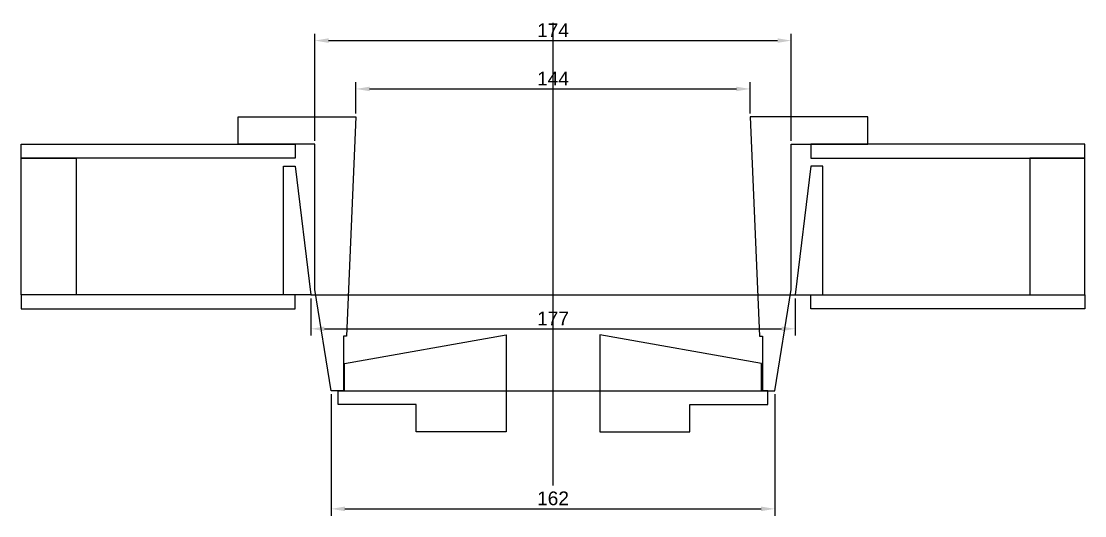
# Model space of a CAD drawing. Header units: millimetres. Extents: x 732 to 3108, y 636 to 2041.
# Drawn here: x 732.2 to 1120.6, y 1377.2 to 1557.7 of the extents above; entities that cross this region are included whole.
import ezdxf

# ---------------------------------------------------------------- set-up
doc = ezdxf.new("R2010")
doc.units = ezdxf.units.MM
doc.layers.add('Cotas', color=7, linetype='Continuous')
doc.styles.get("Standard").update_dxf_attribs({"font": 'ARIAL.TTF'})
doc.dimstyles.new('ISO-25', dxfattribs={"dimscale": 2, "dimtxt": 2.5, "dimasz": 2.5, "dimexe": 1.25, "dimexo": 0.625, "dimtad": 1, "dimtxsty": 'Standard', "dimcen": 2.5, "dimadec": 0, "dimazin": 0, "dimtfac": 1, "dimtmove": 0, "dimatfit": 3, "dimfxl": 1, "dimarcsym": 0})

# ---------------------------------------------------------------- blocks, each defined once
blk = doc.blocks.new('*D1')
at = {"color": 0, "lineweight": -2}
for p, q in [((839.39, 1514.08), (839.39, 1553.2)), ((844.39, 1550.7), (1008.39, 1550.7)), ((1013.39, 1514.08), (1013.39, 1553.2))]:
    blk.add_line(p, q, dxfattribs=at)
at = {"color": 0}
for points in [[(844.39, 1551.53), (844.39, 1549.86), (839.39, 1550.7)], [(1008.39, 1551.53), (1008.39, 1549.86), (1013.39, 1550.7)]]:
    blk.add_solid(points, dxfattribs=at)
at = {"layer": 'Defpoints', "color": 0}
for p in [(1013.39, 1550.7), (839.39, 1512.83), (1013.39, 1512.83)]:
    blk.add_point(p, dxfattribs=at)
at = {"color": 0, "insert": (926.39, 1554.46), "char_height": 5, "attachment_point": 5}
blk.add_mtext('174', dxfattribs=at)
blk = doc.blocks.new('*D3')
at = {"color": 0, "lineweight": -2}
for p, q in [((845.39, 1421.58), (845.39, 1377.25)), ((1007.39, 1421.58), (1007.39, 1377.25)), ((850.39, 1379.75), (1002.39, 1379.75))]:
    blk.add_line(p, q, dxfattribs=at)
at = {"color": 0}
for points in [[(850.39, 1380.58), (850.39, 1378.91), (845.39, 1379.75)], [(1002.39, 1380.58), (1002.39, 1378.91), (1007.39, 1379.75)]]:
    blk.add_solid(points, dxfattribs=at)
at = {"layer": 'Defpoints', "color": 0}
for p in [(845.39, 1422.83), (1007.39, 1422.83), (1007.39, 1379.75)]:
    blk.add_point(p, dxfattribs=at)
at = {"color": 0, "insert": (926.39, 1383.55), "char_height": 5, "attachment_point": 5}
blk.add_mtext('162', dxfattribs=at)
blk = doc.blocks.new('*D4')
at = {"color": 0, "lineweight": -2}
for p, q in [((854.39, 1524.08), (854.39, 1535.54)), ((998.39, 1524.08), (998.39, 1535.54)), ((859.39, 1533.04), (993.39, 1533.04))]:
    blk.add_line(p, q, dxfattribs=at)
at = {"color": 0}
for points in [[(859.39, 1533.87), (859.39, 1532.21), (854.39, 1533.04)], [(993.39, 1533.87), (993.39, 1532.21), (998.39, 1533.04)]]:
    blk.add_solid(points, dxfattribs=at)
at = {"layer": 'Defpoints', "color": 0}
for p in [(998.39, 1533.04), (854.39, 1522.83), (998.39, 1522.83)]:
    blk.add_point(p, dxfattribs=at)
at = {"color": 0, "insert": (926.39, 1536.8), "char_height": 5, "attachment_point": 5}
blk.add_mtext('144', dxfattribs=at)
blk = doc.blocks.new('*D17')
at = {"layer": 'Cotas', "color": 0, "lineweight": -2}
for p, q in [((837.89, 1456.58), (837.89, 1442.98)), ((1014.89, 1456.58), (1014.89, 1442.98)), ((842.89, 1445.48), (1009.89, 1445.48))]:
    blk.add_line(p, q, dxfattribs=at)
at = {"layer": 'Cotas', "color": 0}
for points in [[(842.89, 1446.31), (842.89, 1444.64), (837.89, 1445.48)], [(1009.89, 1446.31), (1009.89, 1444.64), (1014.89, 1445.48)]]:
    blk.add_solid(points, dxfattribs=at)
at = {"layer": 'Defpoints', "color": 0}
for p in [(837.89, 1457.83), (1014.89, 1457.83), (1014.89, 1445.48)]:
    blk.add_point(p, dxfattribs=at)
at = {"layer": 'Cotas', "color": 0, "insert": (926.39, 1449.24), "char_height": 5, "attachment_point": 5}
blk.add_mtext('177', dxfattribs=at)

msp = doc.modelspace()

# ---------------------------------------------------------------- linework, layer by layer
for p, q in [((926.387, 1388.336), (926.387, 1557.203)), ((837.887, 1457.83), (1014.887, 1457.83)), ((849.887, 1422.83), (1002.887, 1422.83))]:
    msp.add_line(p, q)
for points in [[(839.387, 1459.83), (839.387, 1512.83), (811.387, 1512.83), (811.387, 1522.83), (854.387, 1522.83), (850.935, 1442.83), (849.887, 1442.83), (849.887, 1422.83), (845.387, 1422.83)], [(1013.387, 1459.83), (1013.387, 1512.83), (1041.387, 1512.83), (1041.387, 1522.83), (998.387, 1522.83), (1001.839, 1442.83), (1002.887, 1442.83), (1002.887, 1422.83), (1007.387, 1422.83)], [(732.164, 1512.83), (832.164, 1512.83), (832.164, 1507.83), (732.164, 1507.83)], [(1120.609, 1512.83), (1020.609, 1512.83), (1020.609, 1507.83), (1120.609, 1507.83)], [(732.164, 1507.83), (752.164, 1507.83), (752.164, 1457.83), (732.164, 1457.83)], [(1120.609, 1507.83), (1100.609, 1507.83), (1100.609, 1457.83), (1120.609, 1457.83)], [(837.887, 1457.83), (827.887, 1457.83), (827.887, 1504.83), (832.164, 1504.83)], [(1014.887, 1457.83), (1024.887, 1457.83), (1024.887, 1504.83), (1020.609, 1504.83)], [(732.164, 1452.83), (832.164, 1452.83), (832.164, 1457.83), (732.164, 1457.83)], [(1120.609, 1452.83), (1020.609, 1452.83), (1020.609, 1457.83), (1120.609, 1457.83)], [(909.275, 1407.83), (876.387, 1407.83), (876.387, 1417.83), (847.887, 1417.83), (847.887, 1422.83), (850.187, 1422.83), (850.187, 1432.83), (909.275, 1443.249)], [(943.498, 1407.83), (976.387, 1407.83), (976.387, 1417.83), (1004.887, 1417.83), (1004.887, 1422.83), (1002.587, 1422.83), (1002.587, 1432.83), (943.498, 1443.249)]]:
    msp.add_lwpolyline(points, close=True)
msp.add_point((926.387, 1457.83))

# ---------------------------------------------------------------- dimensions: what is measured, and where the dimension line sits
dim = msp.add_linear_dim(base=(1013.387, 1550.697), p1=(839.387, 1512.83), p2=(1013.387, 1512.83), dimstyle='ISO-25')
dim.commit()
dim.dimension.update_dxf_attribs({"geometry": '*D1', "text_midpoint": (926.387, 1550.697), "dimtype": 160})
for base, p1, p2, picture, middle in [((998.387, 1533.039), (854.387, 1522.83), (998.387, 1522.83), '*D4', (926.387, 1536.799)), ((1007.387, 1379.748), (845.387, 1422.83), (1007.387, 1422.83), '*D3', (926.387, 1383.55))]:
    dim = msp.add_linear_dim(base=base, p1=p1, p2=p2, dimstyle='ISO-25')
    dim.commit()
    dim.dimension.update_dxf_attribs({"geometry": picture, "text_midpoint": middle})
at = {"layer": 'Cotas'}
dim = msp.add_linear_dim(base=(1014.887, 1445.478), p1=(837.887, 1457.83), p2=(1014.887, 1457.83), dimstyle='ISO-25', dxfattribs=at)
dim.commit()
dim.dimension.update_dxf_attribs({"geometry": '*D17', "text_midpoint": (926.387, 1449.238)})

doc.saveas('drawing.dxf')
